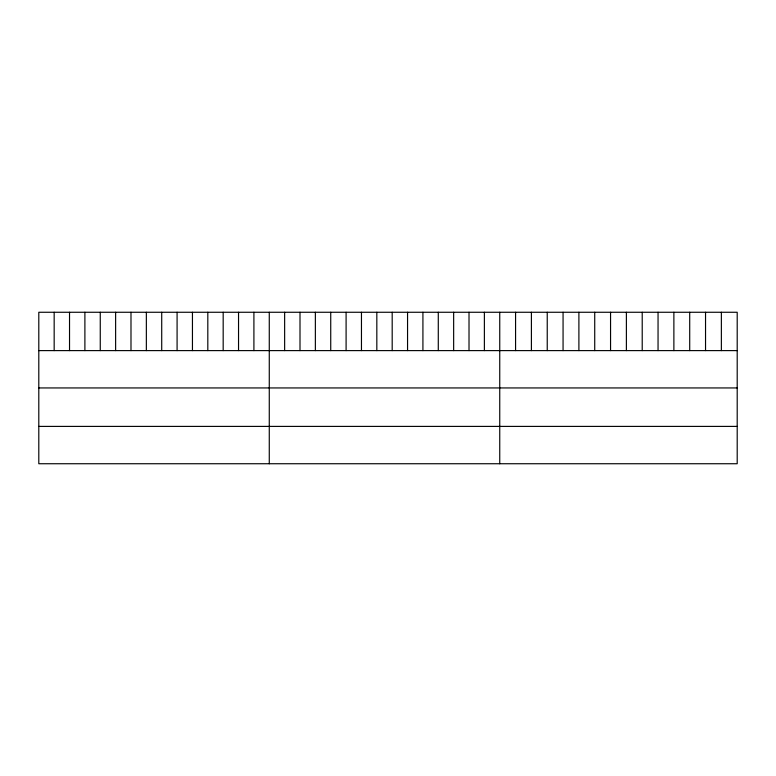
<?xml version="1.0" encoding="UTF-8"?>
<svg xmlns="http://www.w3.org/2000/svg" width="776" height="776" viewBox="0 0 776 776"><rect width="100%" height="100%" fill="white"/><g stroke="black" fill="none" stroke-linecap="round" stroke-linejoin="round"><path stroke-width="1.16" d="M737.2 350.606L737.2 463.738L38.8 463.738L38.8 312.262L737.2 312.262L737.2 350.606L38.8 350.606M38.8 387.942L737.2 387.942M38.8 426.402L737.2 426.402M721.37 312.262L721.37 350.606M705.539 312.262L705.539 350.606M689.709 312.262L689.709 350.606M673.878 312.262L673.878 350.606M658.048 312.262L658.048 350.606M642.218 312.262L642.218 350.606M626.387 312.262L626.387 350.606M610.557 312.262L610.557 350.606M594.726 312.262L594.726 350.606M578.896 312.262L578.896 350.606M563.066 312.262L563.066 350.606M547.235 312.262L547.235 350.606M531.405 312.262L531.405 350.606M515.574 312.262L515.574 350.606M499.744 312.262L499.744 463.738M484.379 312.262L484.379 350.606M469.014 312.262L469.014 350.606M453.65 312.262L453.65 350.606M438.285 312.262L438.285 350.606M422.92 312.262L422.92 350.606M407.555 312.262L407.555 350.606M392.19 312.262L392.19 350.606M376.826 312.262L376.826 350.606M361.461 312.262L361.461 350.606M346.096 312.262L346.096 350.606M330.731 312.262L330.731 350.606M315.366 312.262L315.366 350.606M300.002 312.262L300.002 350.606M284.637 312.262L284.637 350.606M269.272 312.262L269.272 463.738M253.907 312.262L253.907 350.606M238.542 312.262L238.542 350.606M223.178 312.262L223.178 350.606M207.813 312.262L207.813 350.606M192.448 312.262L192.448 350.606M177.083 312.262L177.083 350.606M161.718 312.262L161.718 350.606M146.354 312.262L146.354 350.606M130.989 312.262L130.989 350.606M115.624 312.262L115.624 350.606M100.259 312.262L100.259 350.606M84.894 312.262L84.894 350.606M69.53 312.262L69.53 350.606M54.165 312.262L54.165 350.606"/></g></svg>
